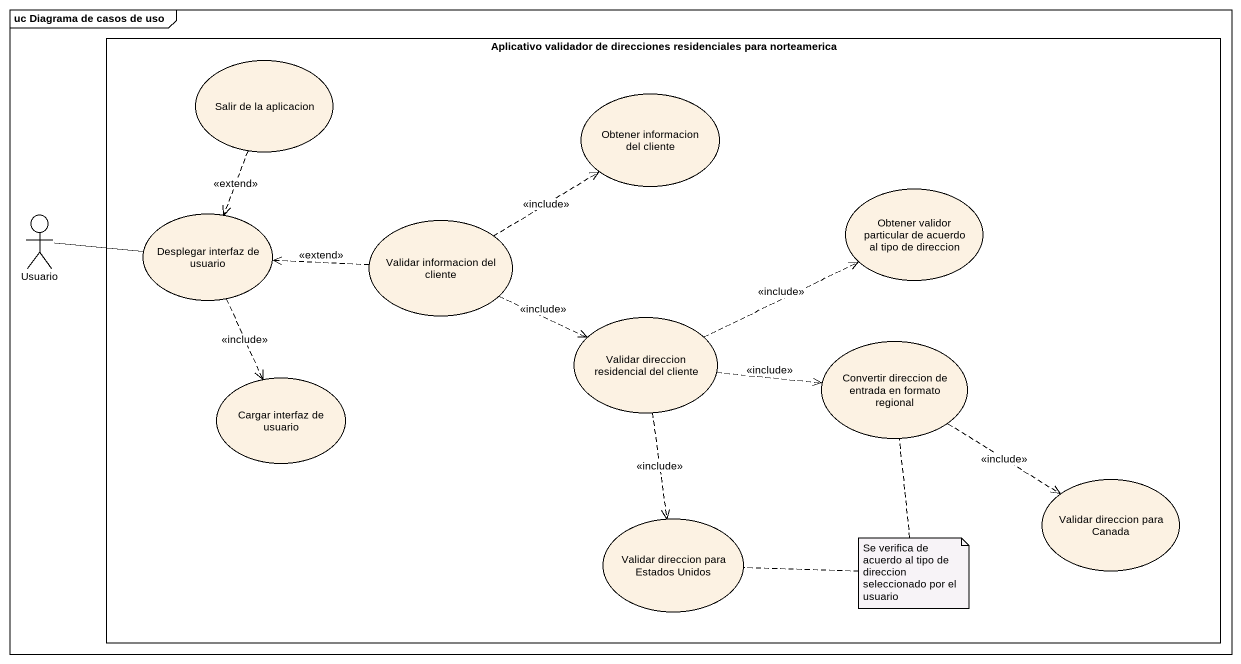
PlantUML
@startuml
mainframe uc Diagrama de casos de uso
rectangle "Aplicativo validador de direcciones residenciales para norteamerica" as Aplicativo_validador_de {
  usecase "Salir de la aplicacion" as Salir_de_la_aplicacion
  usecase "Obtener informacion del cliente" as Obtener_informacion_del
  usecase "Desplegar interfaz de usuario" as Desplegar_interfaz_de
  usecase "Validar informacion del cliente" as Validar_informacion_del
  usecase "Obtener validor particular de acuerdo al tipo de direccion" as Obtener_validor_particular
  usecase "Validar direccion residencial del cliente" as Validar_direccion
  usecase "Convertir direccion de entrada en formato regional" as Convertir_direccion_de
  usecase "Cargar interfaz de usuario" as Cargar_interfaz_de_usuario
  usecase "Validar direccion para Canada" as Validar_direccion_para
  usecase "Validar direccion para Estados Unidos" as Validar_direccion_para_2
}
actor Usuario
Salir_de_la_aplicacion ..> Desplegar_interfaz_de : <<extend>>
Usuario -right- Desplegar_interfaz_de
Desplegar_interfaz_de ..> Cargar_interfaz_de_usuario : <<include>>
Validar_informacion_del .up.> Obtener_informacion_del : <<include>>
Validar_informacion_del .left.> Desplegar_interfaz_de : <<extend>>
Validar_informacion_del .right.> Validar_direccion : <<include>>
Validar_direccion .right.> Obtener_validor_particular : <<include>>
Validar_direccion .right.> Convertir_direccion_de : <<include>>
Validar_direccion ..> Validar_direccion_para_2 : <<include>>
Convertir_direccion_de ..> Validar_direccion_para : <<include>>
note as N1
  Se verifica de acuerdo al tipo de direccion seleccionado por el usuario
end note
N1 .. Convertir_direccion_de
N1 .. Validar_direccion_para_2
@enduml
